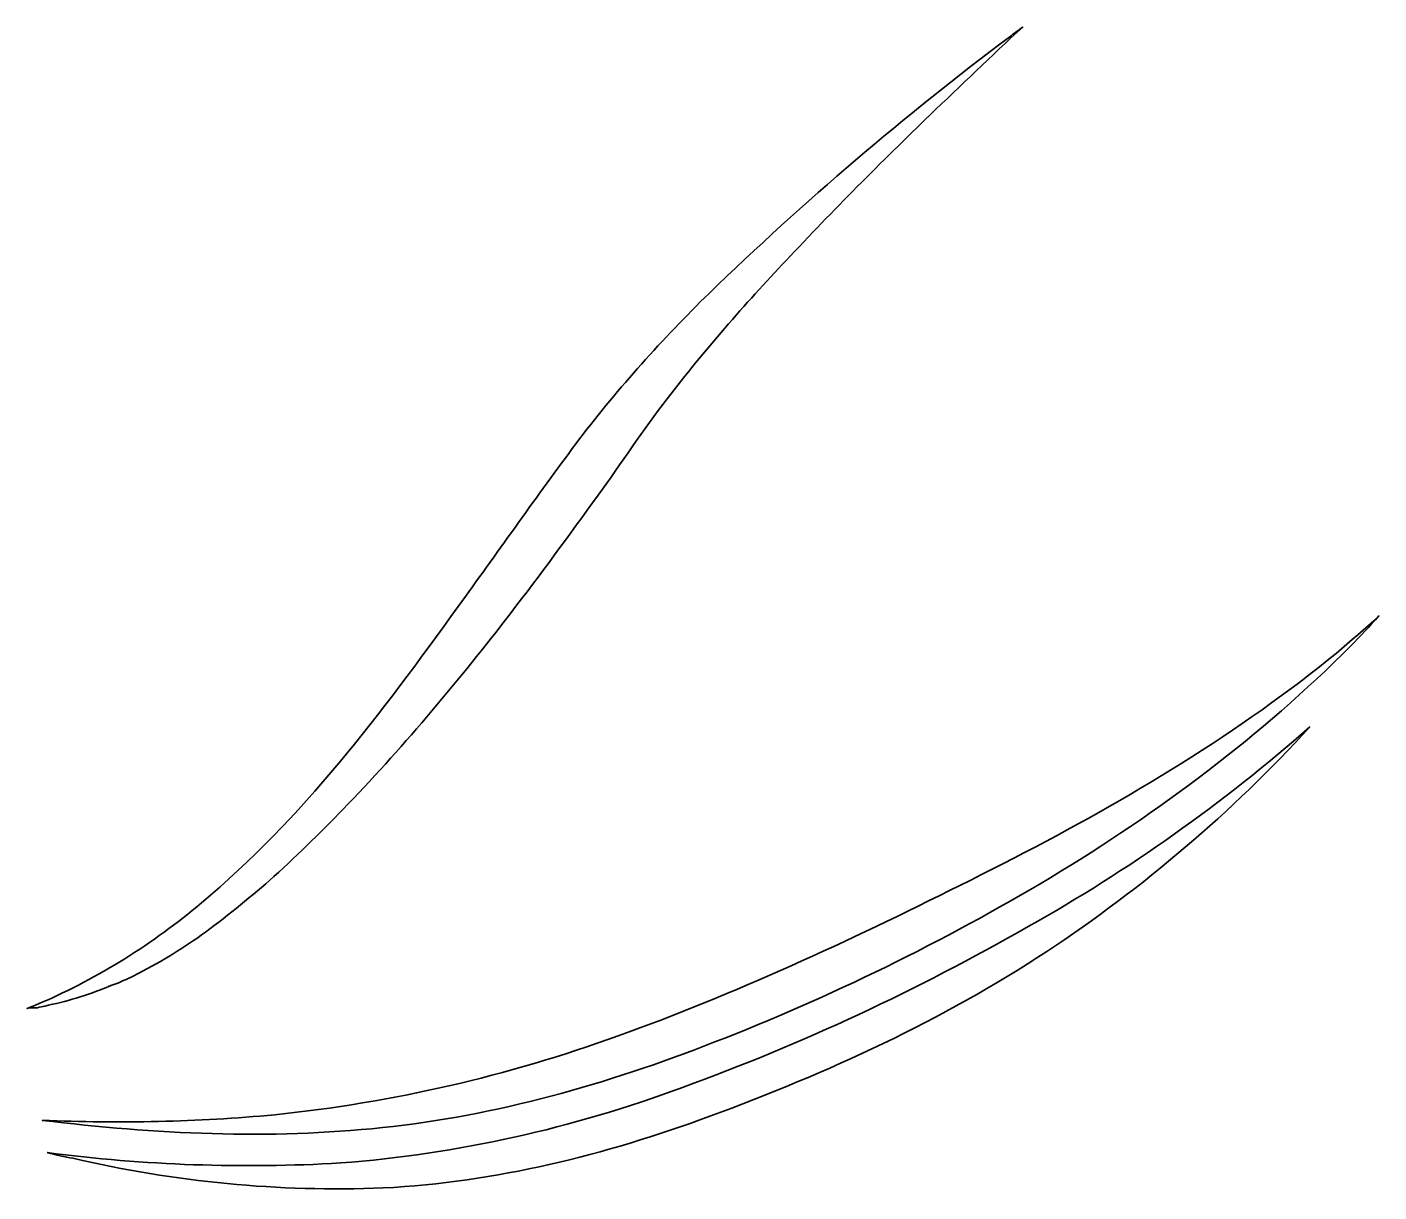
# Model space of a CAD drawing. Header units: millimetres. Extents: x 231.4 to 290.7, y 214.6 to 265.7.
import ezdxf

# ---------------------------------------------------------------- set-up
doc = ezdxf.new("R2010")
doc.units = ezdxf.units.MM
doc.header["$MEASUREMENT"] = 0
doc.layers.add('Layer 1', color=7, linetype='Continuous', lineweight=0)

msp = doc.modelspace()

# ---------------------------------------------------------------- linework, layer by layer
at = {"layer": 'Layer 1', "color": 18, "lineweight": 35, "true_color": 0x000000}
for points, knots in [([(231.704, 222.709), (231.669, 222.709), (231.669, 222.709), (231.634, 222.709), (231.563, 222.709), (231.493, 222.709), (231.422, 222.673), (231.775, 222.814), (232.128, 222.956), (232.516, 223.132), (235.021, 224.296), (237.384, 225.813), (239.466, 227.647), (243.84, 231.387), (247.297, 236.079), (250.649, 240.736), (252.307, 243.029), (253.965, 245.392), (255.658, 247.65), (257.387, 249.908), (259.292, 252.024), (261.338, 254.035), (265.501, 258.057), (269.91, 261.832), (274.532, 265.289), (274.708, 265.43), (274.92, 265.571), (275.096, 265.712), (273.72, 264.442), (272.38, 263.137), (271.039, 261.867), (268.887, 259.786), (266.771, 257.669), (264.724, 255.482), (262.89, 253.541), (261.126, 251.531), (259.503, 249.414), (258.445, 248.038), (257.492, 246.592), (256.469, 245.181), (255.199, 243.417), (253.929, 241.688), (252.624, 239.995), (250.402, 237.102), (248.038, 234.28), (245.498, 231.634), (244.44, 230.54), (243.381, 229.482), (242.252, 228.459), (241.3, 227.612), (240.277, 226.801), (239.254, 226.025), (238.337, 225.354), (237.349, 224.755), (236.326, 224.226), (236.079, 224.084), (235.832, 223.979), (235.585, 223.873), (235.479, 223.802), (235.338, 223.767), (235.232, 223.732), (235.162, 223.696), (235.126, 223.696), (235.056, 223.661), (235.056, 223.661), (235.021, 223.661), (235.021, 223.661), (235.021, 223.661), (234.985, 223.661), (234.985, 223.626), (234.527, 223.449), (234.068, 223.273), (233.574, 223.132), (233.116, 222.991), (232.657, 222.885), (232.198, 222.779), (232.093, 222.744), (231.987, 222.744), (231.881, 222.709), (231.81, 222.709), (231.74, 222.709), (231.704, 222.709), (231.704, 222.709), (231.704, 222.709), (231.704, 222.709)], [0, 0, 0, 0, 1, 1, 1, 2, 2, 2, 3, 3, 3, 4, 4, 4, 5, 5, 5, 6, 6, 6, 7, 7, 7, 8, 8, 8, 9, 9, 9, 10, 10, 10, 11, 11, 11, 12, 12, 12, 13, 13, 13, 14, 14, 14, 15, 15, 15, 16, 16, 16, 17, 17, 17, 18, 18, 18, 19, 19, 19, 20, 20, 20, 21, 21, 21, 22, 22, 22, 23, 23, 23, 24, 24, 24, 25, 25, 25, 26, 26, 26, 27, 27, 27, 28, 28, 28, 28]), ([(242.288, 218.017), (247.438, 218.546), (252.483, 219.71), (257.351, 221.474), (262.467, 223.308), (267.476, 225.637), (272.344, 228.071), (277.389, 230.576), (282.363, 233.327), (286.879, 236.714), (288.219, 237.702), (289.489, 238.76), (290.724, 239.889), (290.301, 239.43), (289.913, 239.007), (289.489, 238.584), (285.574, 234.633), (281.058, 231.281), (276.331, 228.424), (271.604, 225.601), (266.665, 223.167), (261.549, 221.192), (256.858, 219.357), (252.024, 217.981), (247.015, 217.452), (242.041, 216.923), (237.031, 217.17), (232.093, 217.77), (235.479, 217.629), (238.901, 217.699), (242.288, 218.017)], [0, 0, 0, 0, 1, 1, 1, 2, 2, 2, 3, 3, 3, 4, 4, 4, 5, 5, 5, 6, 6, 6, 7, 7, 7, 8, 8, 8, 9, 9, 9, 10, 10, 10, 10]), ([(232.304, 216.359), (236.573, 215.794), (240.877, 215.653), (245.181, 215.9), (250.296, 216.288), (255.341, 217.417), (260.174, 219.216), (265.43, 221.121), (270.475, 223.485), (275.343, 226.272), (279.753, 228.741), (283.88, 231.669), (287.69, 235.021), (284.268, 231.281), (280.388, 227.965), (276.154, 225.178), (271.568, 222.144), (266.524, 219.851), (261.373, 217.946), (256.752, 216.253), (251.989, 215.053), (247.05, 214.806), (242.464, 214.63), (237.913, 215.053), (233.433, 216.112), (233.08, 216.147), (232.692, 216.253), (232.304, 216.359)], [0, 0, 0, 0, 1, 1, 1, 2, 2, 2, 3, 3, 3, 4, 4, 4, 5, 5, 5, 6, 6, 6, 7, 7, 7, 8, 8, 8, 9, 9, 9, 9])]:
    msp.add_open_spline(points, degree=3, knots=knots, dxfattribs=at)

doc.saveas('drawing.dxf')
